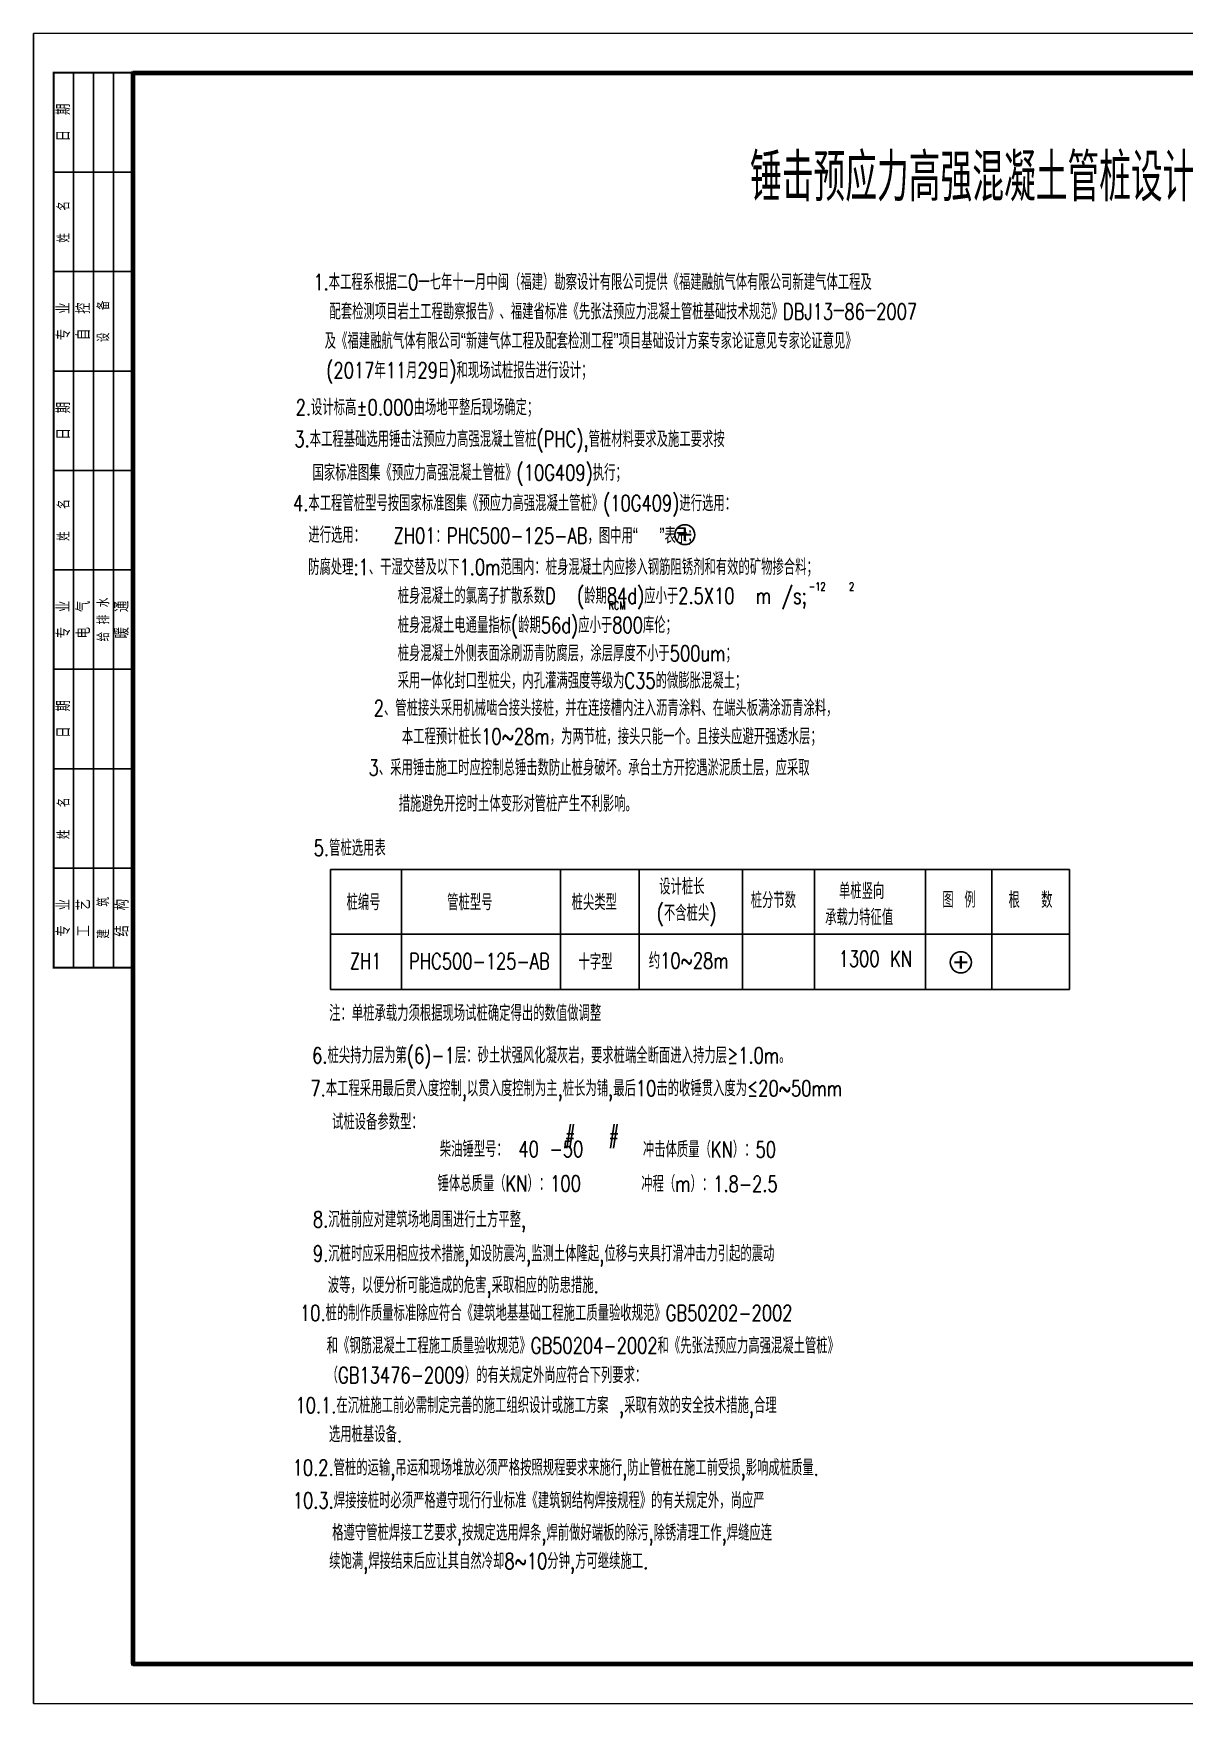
# Model space of a CAD drawing. Extents: x -472319 to -112444, y -516749 to -5704.
# Drawn here: x -426539 to -397599, y -134475 to -92475 of the extents above; entities that cross this region are included whole.
import ezdxf

# ---------------------------------------------------------------- set-up
doc = ezdxf.new("R2010")
doc.units = 0
doc.header["$LTSCALE"] = 100
doc.header["$MEASUREMENT"] = 0
for name, color, linetype in [('DIMENSION', 3, 'Continuous'), ('FRAME', 3, 'Continuous'), ('填充', 8, 'Continuous')]:
    doc.layers.add(name, color=color, linetype=linetype)
doc.styles.add('dxfs', font='txt.shx', dxfattribs={"width": 0.7, "bigfont": 'dxfs.shx'})

# ---------------------------------------------------------------- blocks, each defined once
blk = doc.blocks.new('A$C2F0C53E4')
at = {"layer": 'FRAME', "lineweight": 18}
for p, q in [((0, 42000), (0, 0)), ((59400, 42000), (0, 42000)), ((0, 0), (0, 42000)), ((0, 0), (59400, 0))]:
    blk.add_line(p, q, dxfattribs=at)
at = {"layer": 'FRAME', "lineweight": 100}
for p, q in [((2500, 41000), (2500, 1000)), ((58400, 41000), (2500, 41000)), ((2500, 1000), (58400, 1000))]:
    blk.add_line(p, q, dxfattribs=at)
at = {"layer": 'FRAME'}
blk.add_lwpolyline([(2510, 41010, 50, 50, 0), (510, 41010, 50, 50, 0), (510, 18510, 50, 50, 0), (2510, 18510, 50, 50, 0)], format="xyseb", dxfattribs=at)
for points in [[(1010, 18510), (1010, 41010)], [(1510, 18510), (1510, 41010)], [(2010, 18510), (2010, 41010)], [(2510, 38510), (510, 38510)], [(2510, 36010), (510, 36010)], [(2510, 33510), (510, 33510)], [(2510, 31010), (510, 31010)], [(2510, 28510), (510, 28510)], [(2510, 26010), (510, 26010)], [(2510, 23510), (510, 23510)], [(2510, 21010), (510, 21010)]]:
    blk.add_lwpolyline(points, dxfattribs=at)
at = {"layer": 'FRAME', "lineweight": 18, "const_width": 100}
blk.add_lwpolyline([(58400, 41000), (58400, 1000), (2500, 1000), (2500, 41000), (58400, 41000)], dxfattribs=at)
at = {"layer": 'FRAME', "char_height": 300, "attachment_point": 5, "rotation": 90, "style": 'dxfs'}
for s, insert, width in [('{\\f宋体|b0|i0|c134|p2;日\\Ftxt.shx,dxfs.shx|c134;  \\f宋体|b0|i0|c134|p2;期\\P}', (760, 39760), 1132.5), ('姓   名', (760, 37260), 1185), ('{\\f宋体|b0|i0|c134|p2;专\\Ftxt.shx,dxfs.shx|c134;  \\f宋体|b0|i0|c134|p2;业\\P}', (760, 34760), 1203.38), ('{\\f宋体|b0|i0|c134|p2;自\\Ftxt.shx,dxfs.shx|c134;  \\f宋体|b0|i0|c134|p2;控\\P}', (1260, 34760), 1148.25), ('设   备', (1760, 34760), 1227), ('{\\f宋体|b0|i0|c134|p2;日\\Ftxt.shx,dxfs.shx|c134;  \\f宋体|b0|i0|c134|p2;期\\P}', (760, 32260), 1132.5), ('姓   名', (760, 29760), 1185), ('{\\f宋体|b0|i0|c134|p2;电\\Ftxt.shx,dxfs.shx|c134;  \\f宋体|b0|i0|c134|p2;气\\P}', (1260, 27260), 1182.38), ('给 排 水', (1760, 27260), 1352.62), ('{\\f宋体|b0|i0|c134|p2;暖\\Ftxt.shx,dxfs.shx|c134;  \\f宋体|b0|i0|c134|p2;通\\P}', (2230, 27260), 1200.75), ('{\\f宋体|b0|i0|c134|p2;专\\Ftxt.shx,dxfs.shx|c134;  \\f宋体|b0|i0|c134|p2;业\\P}', (760, 27260), 1203.38), ('{\\f宋体|b0|i0|c134|p2;日\\Ftxt.shx,dxfs.shx|c134;  \\f宋体|b0|i0|c134|p2;期\\P}', (760, 24760), 1132.5), ('姓   名', (760, 22260), 1185), ('{\\f宋体|b0|i0|c134|p2;专\\Ftxt.shx,dxfs.shx|c134;  \\f宋体|b0|i0|c134|p2;业\\P}', (760, 19760), 1203.38), ('{\\f宋体|b0|i0|c134|p2;工\\Ftxt.shx,dxfs.shx|c134;  \\f宋体|b0|i0|c134|p2;艺\\P}', (1260, 19760), 1177.12), ('建   筑', (1760, 19760), 1206), ('{\\f宋体|b0|i0|c134|p2;结\\Ftxt.shx,dxfs.shx|c134;  \\f宋体|b0|i0|c134|p2;构\\P}', (2230, 19760), 1192.88)]:
    blk.add_mtext(s, dxfattribs=dict(at, insert=insert, width=width))

msp = doc.modelspace()

# ---------------------------------------------------------------- linework, layer by layer
at = {"layer": 'DIMENSION', "color": 1, "linetype": 'Continuous'}
for p, q in [((-419072.548, -113500), (-400493.706, -113500)), ((-419072.548, -113500), (-419072.548, -116519.222)), ((-417282.089, -113500), (-417282.089, -116519.222)), ((-413291.825, -113500), (-413291.825, -116519.222)), ((-411306.9, -113500), (-411306.9, -116519.222)), ((-408714.9, -113500), (-408714.9, -116519.222)), ((-406900.562, -113500), (-406900.562, -116519.222)), ((-404109.082, -113500), (-404109.082, -116519.222)), ((-402445.172, -113500), (-402445.172, -116519.222)), ((-400493.706, -113500), (-400493.706, -116519.222)), ((-419072.548, -115125.735), (-400493.706, -115125.735)), ((-419072.548, -116519.222), (-400493.706, -116519.222))]:
    msp.add_line(p, q, dxfattribs=at)
at = {"layer": 'DIMENSION', "color": 1, "linetype": 'Continuous', "const_width": 53.333}
for points in [[(-410163.186, -104919.935), (-410163.186, -105239.935)], [(-410323.186, -105079.935), (-410003.186, -105079.935)], [(-403384.745, -115833.025), (-403064.745, -115833.025)], [(-403224.745, -115673.025), (-403224.745, -115993.025)]]:
    msp.add_lwpolyline(points, dxfattribs=at)
at = {"layer": 'DIMENSION', "color": 1, "linetype": 'Continuous'}
for centre, radius in [((-410163.186, -105079.935), 250), ((-403224.745, -115833.025), 266.667)]:
    msp.add_circle(centre, radius, dxfattribs=at)

# ---------------------------------------------------------------- block references
at = {"layer": '填充'}
msp.add_blockref('A$C2F0C53E4', (-426539.5, -134474.5), dxfattribs=at)

# ---------------------------------------------------------------- texts
at = {"layer": 'DIMENSION', "style": 'dxfs', "width": 0.7}
msp.add_text('锤击预应力高强混凝土管桩设计说明', height=1200, dxfattribs=at).set_placement((-408524.043, -96695.542))
at = {"layer": 'DIMENSION', "color": 1, "linetype": 'Continuous', "style": 'dxfs', "width": 0.75}
for s, height, p in [('1.本工程系根据二0一七年十一月中闽（福建）勘察设计有限公司提供《福建融航气体有限公司新建气体工程及', 400, (-419501.199, -98927.794)), ('(2017年11月29日)和现场试桩报告进行设计；', 400, (-419175.928, -101148.19)), ('进行选用：', 400, (-419627.93, -105286.114)), ('ZH01：PHC500-125-AB，图中用“  ”表示；', 400, (-417484.33, -105304.61)), ('防腐处理:1、干湿交替及以下1.0m范围内：桩身混凝土内应掺入钢筋阻锈剂和有效的矿物掺合料；', 400, (-419633.183, -106094.567)), ('桩身混凝土的氯离子扩散系数D  (龄期84d)应小于2.5X10  m /s;', 400, (-417382.115, -106817.527)), ('-12', 200, (-407049.151, -106481.255)), ('2', 200, (-406035.369, -106481.255)), ('桩身混凝土电通量指标(龄期56d)应小于800库伦；', 400, (-417382.115, -107553.711)), ('RCM', 200, (-412079.955, -106961.281)), ('桩身混凝土外侧表面涂刷沥青防腐层，涂层厚度不小于500um；', 400, (-417382.115, -108263.03)), ('采用一体化封口型桩尖，内孔灌满强度等级为C35的微膨胀混凝土；', 400, (-417382.115, -108950.209)), ('2、管桩接头采用机械啮合接头接桩，并在连接槽内注入沥青涂料、在端头板满涂沥青涂料，', 400, (-417983.258, -109639.819)), ('3、采用锤击施工时应控制总锤击数防止桩身破坏。承台土方开挖遇淤泥质土层，应采取', 400, (-418113.258, -111138.233)), ('措施避免开挖时土体变形对管桩产生不利影响。', 400, (-417356.115, -112045.958)), ('设计桩长', 400, (-410807.947, -114130.86)), ('单桩竖向', 400, (-406287.924, -114240.342)), ('桩编号', 400, (-418668.365, -114523.637)), ('管桩型号', 400, (-416138.298, -114523.637)), ('桩尖类型', 400, (-413009.373, -114522.112)), ('桩分节数', 400, (-408506.765, -114472.831)), ('图 例', 400, (-403688.424, -114460.954)), ('根  数', 400, (-402025.695, -114468.375)), ('(不含桩尖)', 400, (-410868.552, -114795.201)), ('承载力特征值', 400, (-406635.733, -114902.181)), ('ZH1', 400, (-418584.208, -116006.476)), ('PHC500-125-AB', 400, (-417094.703, -116006.476)), ('十字型', 400, (-412838.599, -116021.697)), ('约10~28m', 400, (-411069.196, -115992.473)), ('1300 KN', 400, (-406296.31, -115943.284)), ('注：单桩承载力须根据现场试桩确定得出的数值做调整', 400, (-419105.168, -117312.098)), ('6.桩尖持力层为第(6)-1层：砂土状强风化凝灰岩，要求桩端全断面进入持力层≥1.0m。', 400, (-419532.719, -118374.055))]:
    msp.add_text(s, height=height, dxfattribs=at).set_placement(p)
at = {"layer": 'DIMENSION', "color": 6, "linetype": 'Continuous', "style": 'dxfs', "width": 0.75}
msp.add_text('配套检测项目岩土工程勘察报告》、福建省标准《先张法预应力混凝土管桩基础技术规范》DBJ13一86一2007', height=400, dxfattribs=at).set_placement((-419096.428, -99668.69))
at = {"layer": 'DIMENSION', "color": 1, "linetype": 'Continuous', "ltscale": 1000, "style": 'dxfs', "width": 0.75}
msp.add_text('及《福建融航气体有限公司“新建气体工程及配套检测工程”项目基础设计方案专家论证意见专家论证意见》', height=400, dxfattribs=at).set_placement((-419214.928, -100408.19))
at = {"layer": 'DIMENSION', "linetype": 'Continuous', "style": 'dxfs', "width": 0.75}
for s, p in [('2.设计标高%%p0.000由场地平整后现场确定；  ', (-419946.849, -102078.315)), ('3.本工程基础选用锤击法预应力高强混凝土管桩(PHC),管桩材料要求及施工要求按', (-419978.739, -102876.111)), ('国家标准图集《预应力高强混凝土管桩》(10G409)执行；', (-419522.732, -103719.902)), ('4.本工程管桩型号按国家标准图集《预应力高强混凝土管桩》(10G409)进行选用：', (-420012.002, -104487.769)), ('5.管桩选用表', (-419492.112, -113157.276)), ('7.本工程采用最后贯入度控制,以贯入度控制为主,桩长为铺,最后10击的收锤贯入度为≤20~50mm', (-419575, -119203.463)), ('试桩设备参数型：', (-419032.47, -120045.464)), ('#', (-413182.334, -120376.414)), ('#', (-412082.701, -120376.71)), ('柴油锤型号： 40 -50', (-416324.403, -120731.324)), ('冲击体质量（KN）：50', (-411217.268, -120740.375)), ('锤体总质量（KN）：100', (-416380.55, -121595.927)), ('冲程（m）：1.8-2.5', (-411259.29, -121605.445)), ('8.沉桩前应对建筑场地周围进行土方平整,', (-419512.78, -122498.889)), ('9.沉桩时应采用相应技术措施,如设防震沟,监测土体隆起,位移与夹具打滑冲击力引起的震动', (-419512.78, -123358.425)), ('波等，以便分析可能造成的危害,采取相应的防患措施.', (-419139.352, -124152.29)), ('10.桩的制作质量标准除应符合《建筑地基基础工程施工质量验收规范》GB50202-2002', (-419837.339, -124852.752)), ('和《钢筋混凝土工程施工质量验收规范》GB50204-2002和《先张法预应力高强混凝土管桩》', (-419166.973, -125671.74)), ('（GB13476-2009）的有关规定外尚应符合下列要求：', (-419166.973, -126415.915)), ('10.1.在沉桩施工前必需制定完善的施工组织设计或施工方案 ,采取有效的安全技术措施,合理', (-419952.713, -127172.992)), ('选用桩基设备.', (-419111.301, -127901.881)), ('10.2.管桩的运输,吊运和现场堆放必须严格按照规程要求来施行,防止管桩在施工前受损,影响成桩质量.', (-420021.591, -128741.322)), ('10.3.焊接接桩时必须严格遵守现行行业标准《建筑钢结构焊接规程》的有关规定外，尚应严', (-420018.304, -129566.214)), ('格遵守管桩焊接工艺要求,按规定选用焊条,焊前做好端板的除污,除锈清理工作,焊缝应连', (-419028.384, -130376.566)), ('续饱满,焊接结束后应让其自然冷却8~10分钟,方可继续施工.', (-419103.984, -131089.952))]:
    msp.add_text(s, height=400, dxfattribs=at).set_placement(p)
at = {"layer": 'DIMENSION', "color": 6, "linetype": 'Continuous', "ltscale": 1000, "style": 'dxfs', "width": 0.75}
msp.add_text('本工程预计桩长10~28m，为两节桩，接头只能一个。且接头应避开强透水层；', height=400, dxfattribs=at).set_placement((-417278.115, -110354.015))

doc.saveas('drawing.dxf')
